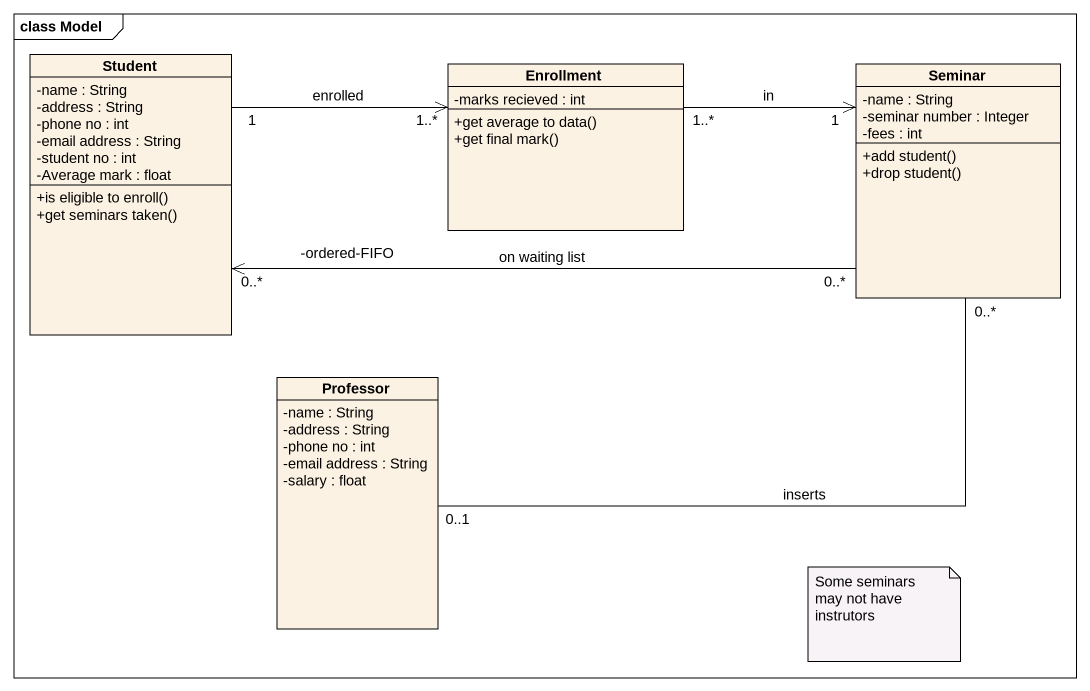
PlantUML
@startuml
mainframe class Model
hide circle
hide empty members
skinparam classAttributeIconSize 0
class Student {
  -name : String
  -address : String
  -phone no : int
  -email address : String
  -student no : int
  -Average mark : float
  +is eligible to enroll()
  +get seminars taken()
}
class Enrollment {
  -marks recieved : int
  +get average to data()
  +get final mark()
}
class Seminar {
  -name : String
  -seminar number : Integer
  -fees : int
  +add student()
  +drop student()
}
class Professor {
  -name : String
  -address : String
  -phone no : int
  -email address : String
  -salary : float
}
Student "1" -right-> "1..*" Enrollment : enrolled
Enrollment "1..*" -right-> "1" Seminar : in
Seminar "0..*" -left-> "0..*\n-ordered-FIFO" Student : on waiting list
Professor "0..1" -right- "0..*" Seminar : inserts
note as N1
  Some seminars
  may not have
  instrutors
end note
@enduml
